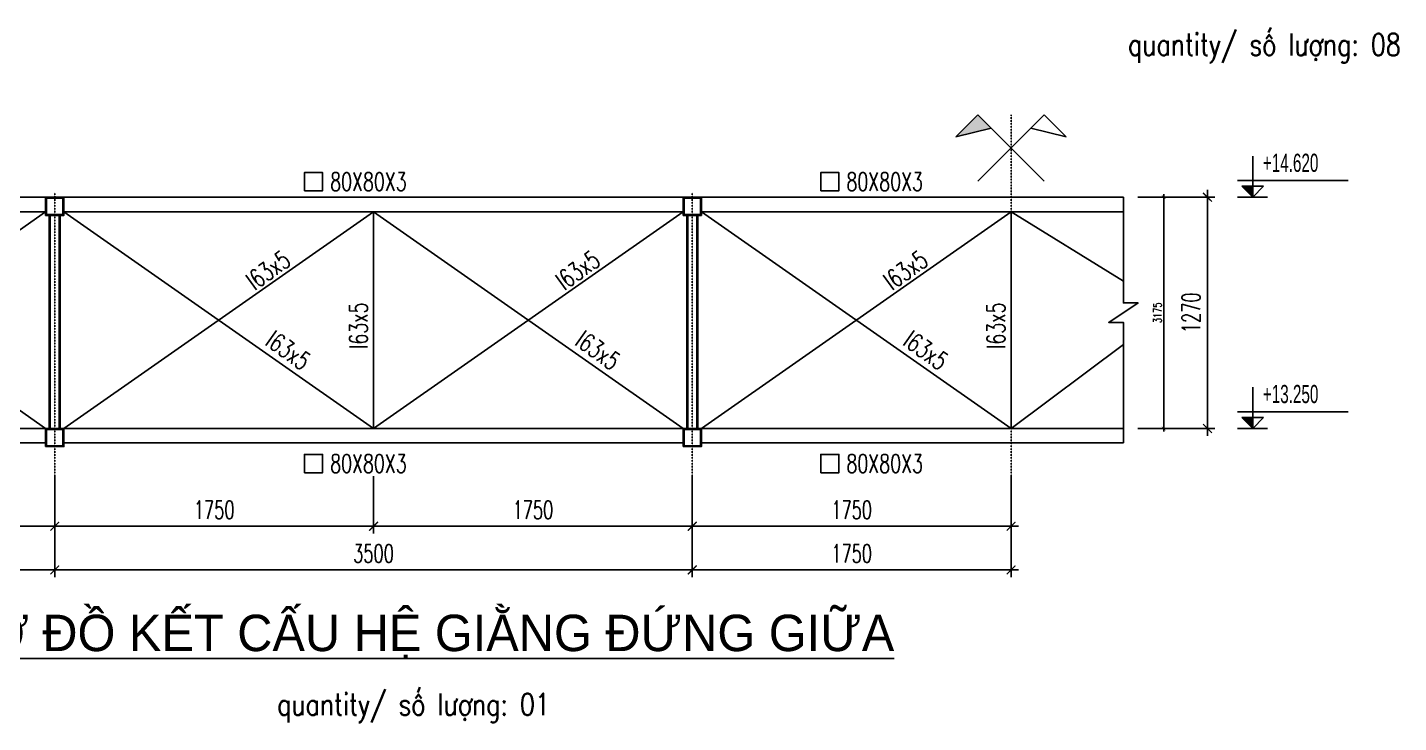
# Model space of a CAD drawing. Header units: millimetres. Extents: x -702765 to 835888, y -645289 to 262.
# Drawn here: x 602216 to 621035, y -605763 to -596217 of the extents above; entities that cross this region are included whole.
import ezdxf
from ezdxf.enums import TextEntityAlignment as Align

# ---------------------------------------------------------------- set-up
doc = ezdxf.new("R2010")
doc.units = ezdxf.units.MM
doc.header["$LTSCALE"] = 0.01
doc.linetypes.add('CENTER', pattern=[2, 1.25, -0.25, 0.25, -0.25])
doc.linetypes.add('CENTER2', pattern=[1.125, 0.75, -0.125, 0.125, -0.125])
doc.layers.add('0-Text', color=31, linetype='Continuous', lineweight=30)
for name, color, linetype in [('ccu11-Chidan', 9, 'Continuous'), ('ccu11-Manh', 8, 'Continuous'), ('ccu11-Tencaukien', 9, 'Continuous'), ('ccu11-Text', 31, 'Continuous'), ('ccu11-Thay', 7, 'Continuous'), ('ccu11-Thep', 4, 'Continuous'), ('ccu11-Truc', 13, 'CENTER2'), ('DIMS', 1, 'Continuous'), ('KC-Chidan', 9, 'Continuous')]:
    doc.layers.add(name, color=color, linetype=linetype)
doc.styles.add('2-5', font='romans.shx', dxfattribs={"width": 0.75, "bigfont": 'vns.shx'})
doc.styles.add('ARIAL', font='arial.ttf')
doc.styles.add('ccu11-dim', font='vnsimli.shx', dxfattribs={"width": 0.65, "bigfont": 'bigfont.shx'})
doc.styles.add('ccu11-VnAvH-B', font='VHAVANB.TTF')
doc.styles.add('ccu11-vnsimli', font='vnsimli.shx', dxfattribs={"bigfont": 'bigfont.shx'})
doc.styles.add('ccu11_vnsimli', font='vnsimli.shx', dxfattribs={"width": 0.8, "bigfont": 'vns.shx'})
doc.dimstyles.new('1-50 HP', dxfattribs={"dimscale": 50, "dimtxt": 2.2, "dimasz": 1, "dimexe": 0.8, "dimexo": 0, "dimgap": 0.6, "dimtad": 1, "dimdec": 0, "dimdsep": 46, "dimtxsty": '2-5', "dimblk": 'ARCHTICK', "dimcen": 2.5, "dimdle": 0.8, "dimclrd": 1, "dimclre": 1, "dimclrt": 2, "dimadec": 0, "dimazin": 0, "dimtfac": 1, "dimtdec": 0, "dimtmove": 2, "dimatfit": 3, "dimldrblk": 'ARCHTICK', "dimfxl": 0, "dimtolj": 1, "dimtzin": 0, "dimarcsym": 0})
doc.dimstyles.new('ccu11-100x2.5', dxfattribs={"dimscale": 100, "dimtxt": 2.5, "dimasz": 1.2, "dimexe": 1, "dimexo": 2, "dimgap": 1, "dimtad": 1, "dimdec": 0, "dimlfac": 0.4, "dimdsep": 46, "dimtxsty": 'ccu11-dim', "dimblk": 'ARCHTICK', "dimcen": -1, "dimdle": 1, "dimclrd": 256, "dimclre": 256, "dimclrt": 31, "dimadec": 0, "dimazin": 2, "dimtfac": 0.1, "dimtdec": 0, "dimtix": 1, "dimtmove": 0, "dimatfit": 0, "dimldrblk": 'ARCHTICK', "dimfxl": 0, "dimtvp": 0.833333, "dimtolj": 1, "dimtzin": 12, "dimarcsym": 0})

# ---------------------------------------------------------------- blocks, each defined once
blk = doc.blocks.new('_ArchTick')
at = {"color": 0, "linetype": 'ByBlock', "const_width": 0.15}
blk.add_lwpolyline([(-0.5, -0.5), (0.5, 0.5)], dxfattribs=at)
blk = doc.blocks.new('*D766')
at = {"layer": 'ccu11-Manh', "lineweight": -2}
for p, q in [((598216, -602379), (598216, -603167)), ((602591, -602379), (602591, -603167)), ((598116, -603067), (602691, -603067))]:
    blk.add_line(p, q, dxfattribs=at)
at = {"layer": 'Defpoints', "color": 0}
for p in [(598216, -602179), (602591, -602179), (602591, -603067)]:
    blk.add_point(p, dxfattribs=at)
at = {"layer": 'ccu11-Manh', "lineweight": -2, "xscale": 120, "yscale": 120, "zscale": 120, "rotation": 180}
blk.add_blockref('_ArchTick', (598216, -603067), dxfattribs=at)
at = {"layer": 'ccu11-Manh', "lineweight": -2, "xscale": 120, "yscale": 120, "zscale": 120}
blk.add_blockref('_ArchTick', (602591, -603067), dxfattribs=at)
at = {"layer": 'ccu11-Manh', "color": 31, "insert": (600404, -602842), "char_height": 250, "attachment_point": 5, "style": 'ccu11-dim'}
blk.add_mtext('\\A1;1750', dxfattribs=at)
blk = doc.blocks.new('*D767')
at = {"layer": 'ccu11-Manh', "lineweight": -2}
for p, q in [((602591, -602379), (602591, -603167)), ((606966, -602379), (606966, -603167)), ((602491, -603067), (607066, -603067))]:
    blk.add_line(p, q, dxfattribs=at)
at = {"layer": 'Defpoints', "color": 0}
for p in [(602591, -602179), (606966, -602179), (606966, -603067)]:
    blk.add_point(p, dxfattribs=at)
at = {"layer": 'ccu11-Manh', "lineweight": -2, "xscale": 120, "yscale": 120, "zscale": 120, "rotation": 180}
blk.add_blockref('_ArchTick', (602591, -603067), dxfattribs=at)
at = {"layer": 'ccu11-Manh', "lineweight": -2, "xscale": 120, "yscale": 120, "zscale": 120}
blk.add_blockref('_ArchTick', (606966, -603067), dxfattribs=at)
at = {"layer": 'ccu11-Manh', "color": 31, "insert": (604779, -602842), "char_height": 250, "attachment_point": 5, "style": 'ccu11-dim'}
blk.add_mtext('\\A1;1750', dxfattribs=at)
blk = doc.blocks.new('*D768')
at = {"layer": 'ccu11-Manh', "lineweight": -2}
for p, q in [((606966, -602379), (606966, -603167)), ((611341, -602379), (611341, -603167)), ((606866, -603067), (611441, -603067))]:
    blk.add_line(p, q, dxfattribs=at)
at = {"layer": 'Defpoints', "color": 0}
for p in [(606966, -602179), (611341, -602179), (611341, -603067)]:
    blk.add_point(p, dxfattribs=at)
at = {"layer": 'ccu11-Manh', "lineweight": -2, "xscale": 120, "yscale": 120, "zscale": 120, "rotation": 180}
blk.add_blockref('_ArchTick', (606966, -603067), dxfattribs=at)
at = {"layer": 'ccu11-Manh', "lineweight": -2, "xscale": 120, "yscale": 120, "zscale": 120}
blk.add_blockref('_ArchTick', (611341, -603067), dxfattribs=at)
at = {"layer": 'ccu11-Manh', "color": 31, "insert": (609154, -602842), "char_height": 250, "attachment_point": 5, "style": 'ccu11-dim'}
blk.add_mtext('\\A1;1750', dxfattribs=at)
blk = doc.blocks.new('*D769')
at = {"layer": 'ccu11-Manh', "lineweight": -2}
for p, q in [((611341, -602379), (611341, -603167)), ((615716, -602379), (615716, -603167)), ((611241, -603067), (615816, -603067))]:
    blk.add_line(p, q, dxfattribs=at)
at = {"layer": 'Defpoints', "color": 0}
for p in [(611341, -602179), (615716, -602179), (615716, -603067)]:
    blk.add_point(p, dxfattribs=at)
at = {"layer": 'ccu11-Manh', "lineweight": -2, "xscale": 120, "yscale": 120, "zscale": 120, "rotation": 180}
blk.add_blockref('_ArchTick', (611341, -603067), dxfattribs=at)
at = {"layer": 'ccu11-Manh', "lineweight": -2, "xscale": 120, "yscale": 120, "zscale": 120}
blk.add_blockref('_ArchTick', (615716, -603067), dxfattribs=at)
at = {"layer": 'ccu11-Manh', "color": 31, "insert": (613529, -602842), "char_height": 250, "attachment_point": 5, "style": 'ccu11-dim'}
blk.add_mtext('\\A1;1750', dxfattribs=at)
blk = doc.blocks.new('*D771')
at = {"layer": 'ccu11-Manh', "lineweight": -2}
for p, q in [((593841, -602629), (593841, -603767)), ((602591, -602629), (602591, -603767)), ((593741, -603667), (602691, -603667))]:
    blk.add_line(p, q, dxfattribs=at)
at = {"layer": 'Defpoints', "color": 0}
for p in [(593841, -602429), (602591, -602429), (602591, -603667)]:
    blk.add_point(p, dxfattribs=at)
at = {"layer": 'ccu11-Manh', "lineweight": -2, "xscale": 120, "yscale": 120, "zscale": 120, "rotation": 180}
blk.add_blockref('_ArchTick', (593841, -603667), dxfattribs=at)
at = {"layer": 'ccu11-Manh', "lineweight": -2, "xscale": 120, "yscale": 120, "zscale": 120}
blk.add_blockref('_ArchTick', (602591, -603667), dxfattribs=at)
at = {"layer": 'ccu11-Manh', "color": 31, "insert": (598216, -603442), "char_height": 250, "attachment_point": 5, "style": 'ccu11-dim'}
blk.add_mtext('\\A1;3500', dxfattribs=at)
blk = doc.blocks.new('*D772')
at = {"layer": 'ccu11-Manh', "lineweight": -2}
for p, q in [((602591, -602629), (602591, -603767)), ((611341, -602629), (611341, -603767)), ((602491, -603667), (611441, -603667))]:
    blk.add_line(p, q, dxfattribs=at)
at = {"layer": 'Defpoints', "color": 0}
for p in [(602591, -602429), (611341, -602429), (611341, -603667)]:
    blk.add_point(p, dxfattribs=at)
at = {"layer": 'ccu11-Manh', "lineweight": -2, "xscale": 120, "yscale": 120, "zscale": 120, "rotation": 180}
blk.add_blockref('_ArchTick', (602591, -603667), dxfattribs=at)
at = {"layer": 'ccu11-Manh', "lineweight": -2, "xscale": 120, "yscale": 120, "zscale": 120}
blk.add_blockref('_ArchTick', (611341, -603667), dxfattribs=at)
at = {"layer": 'ccu11-Manh', "color": 31, "insert": (606966, -603442), "char_height": 250, "attachment_point": 5, "style": 'ccu11-dim'}
blk.add_mtext('\\A1;3500', dxfattribs=at)
blk = doc.blocks.new('*D773')
at = {"layer": 'ccu11-Manh', "lineweight": -2}
for p, q in [((611341, -602629), (611341, -603767)), ((615716, -602629), (615716, -603767)), ((611241, -603667), (615816, -603667))]:
    blk.add_line(p, q, dxfattribs=at)
at = {"layer": 'Defpoints', "color": 0}
for p in [(611341, -602429), (615716, -602429), (615716, -603667)]:
    blk.add_point(p, dxfattribs=at)
at = {"layer": 'ccu11-Manh', "lineweight": -2, "xscale": 120, "yscale": 120, "zscale": 120, "rotation": 180}
blk.add_blockref('_ArchTick', (611341, -603667), dxfattribs=at)
at = {"layer": 'ccu11-Manh', "lineweight": -2, "xscale": 120, "yscale": 120, "zscale": 120}
blk.add_blockref('_ArchTick', (615716, -603667), dxfattribs=at)
at = {"layer": 'ccu11-Manh', "color": 31, "insert": (613529, -603442), "char_height": 250, "attachment_point": 5, "style": 'ccu11-dim'}
blk.add_mtext('\\A1;1750', dxfattribs=at)
blk = doc.blocks.new('ccu11-doixung')
at = {"layer": 'ccu11-Chidan', "ltscale": 10000}
blk.add_hatch(color=256, dxfattribs=at).paths.add_polyline_path([(-35.9, 84.3), (-59.7, 60.6), (-21.4, 69.8)])
at = {"layer": 'ccu11-Chidan'}
for p, q in [((-35.9, 84.3), (-59.7, 60.6)), ((-35.9, 84.3), (35.9, 12.5)), ((35.9, 84.3), (-35.9, 12.5)), ((35.9, 84.3), (59.7, 60.6)), ((-59.7, 60.6), (-21.4, 69.8)), ((59.7, 60.6), (21.4, 69.8))]:
    blk.add_line(p, q, dxfattribs=at)
at = {"layer": 'ccu11-Chidan', "color": 13, "linetype": 'CENTER', "ltscale": 0.2}
blk.add_line((0, 84.3), (0, 0), dxfattribs=at)
blk = doc.blocks.new('*D813')
at = {"layer": 'ccu11-Manh', "lineweight": -2}
for p, q in [((617457, -598549), (618512, -598549)), ((618412, -601824), (618412, -598449)), ((617457, -601724), (618512, -601724))]:
    blk.add_line(p, q, dxfattribs=at)
at = {"layer": 'Defpoints', "color": 0}
for p in [(617257, -598549), (618412, -598549), (617257, -601724)]:
    blk.add_point(p, dxfattribs=at)
at = {"layer": 'ccu11-Manh', "lineweight": -2, "xscale": 120, "yscale": 120, "zscale": 120}
for p, rotation in [((618412, -598549), 90), ((618412, -601724), 270)]:
    blk.add_blockref('_ArchTick', p, dxfattribs=dict(at, rotation=rotation))
at = {"layer": 'ccu11-Manh', "color": 31, "insert": (618187, -600136), "char_height": 250, "attachment_point": 5, "rotation": 90, "style": 'ccu11-dim'}
blk.add_mtext('\\A1;1270', dxfattribs=at)
blk = doc.blocks.new('*U680')
for p, q in [((165, 0), (165, 452)), ((0, 184), (1212, 184)), ((0, 0), (329, 0)), ((45, 120), (284, 120)), ((165, 0), (45, 120)), ((165, 0), (284, 120))]:
    blk.add_line(p, q)
at = {"color": 251}
blk.add_solid([(45, 120), (165, 120), (165, 0)], dxfattribs=at)
at = {"color": 31, "ltscale": 10, "style": 'ARIAL', "width": 0.6}
blk.add_attdef('CCD1', (276, 278), '', height=200, dxfattribs=at)
blk = doc.blocks.new('*D855')
at = {"layer": 'Defpoints', "color": 0}
for p in [(617611, -598549), (617611, -601724), (617811, -601724)]:
    blk.add_point(p, dxfattribs=at)
at = {"layer": 'DIMS', "color": 1, "lineweight": -2}
for p, q in [((617611, -598549), (617851, -598549)), ((617811, -598509), (617811, -601764)), ((617611, -601724), (617851, -601724))]:
    blk.add_line(p, q, dxfattribs=at)
at = {"layer": 'DIMS', "color": 1, "lineweight": -2, "xscale": 50, "yscale": 50, "zscale": 50}
for p, rotation in [((617811, -598549), 90), ((617811, -601724), 270)]:
    blk.add_blockref('_ArchTick', p, dxfattribs=dict(at, rotation=rotation))
at = {"layer": 'DIMS', "color": 2, "insert": (617726, -600136), "char_height": 110, "attachment_point": 5, "rotation": 90, "style": '2-5'}
blk.add_mtext('\\A1;3175', dxfattribs=at)

msp = doc.modelspace()

# ---------------------------------------------------------------- linework, layer by layer
at = {"layer": 'ccu11-Manh'}
msp.add_lwpolyline([(617257.5, -601923.7), (617257.5, -600268.8), (617056.1, -600268.8), (617458.8, -600000.3), (617257.5, -600000.3), (617257.5, -598548.7)], dxfattribs=at)
at = {"layer": 'ccu11-Thay'}
for p, q in [((585016, -598548.7), (617257.5, -598548.7)), ((593966, -598748.7), (602466, -598748.7)), ((598216, -601723.7), (602466, -598748.7)), ((598216, -598748.7), (602466, -601723.7)), ((602516, -598786.2), (602516, -601723.7)), ((602528.5, -598798.7), (602528.5, -601723.7)), ((602653.5, -598798.7), (602653.5, -601723.7)), ((602666, -598786.2), (602666, -601723.7)), ((602716, -598748.7), (611216, -598748.7)), ((602716, -598748.7), (606966, -601723.7)), ((602716, -601723.7), (606966, -598748.7)), ((606966, -601723.7), (611216, -598748.7)), ((606966, -598748.7), (611216, -601723.7)), ((606966, -598748.7), (606966, -601723.7)), ((611266, -598786.2), (611266, -601723.7)), ((611278.5, -598798.7), (611278.5, -601723.7)), ((611403.5, -598798.7), (611403.5, -601723.7)), ((611416, -598786.2), (611416, -601723.7)), ((611466, -598748.7), (617257.5, -598748.7)), ((611466, -598748.7), (615716, -601723.7)), ((611466, -601723.7), (615716, -598748.7)), ((615716, -598748.7), (617257.5, -599700.2)), ((615716, -598748.7), (615716, -601723.7)), ((615716, -601723.7), (617257.5, -600572.1)), ((585016, -601723.7), (617257.5, -601723.7)), ((593966, -601923.7), (602466, -601923.7)), ((602716, -601923.7), (611216, -601923.7)), ((611466, -601923.7), (617257.5, -601923.7))]:
    msp.add_line(p, q, dxfattribs=at)
for points in [[(602466, -598798.7), (602716, -598798.7), (602716, -598548.7), (602466, -598548.7)], [(602478.5, -598786.2), (602703.5, -598786.2), (602703.5, -598561.2), (602478.5, -598561.2)], [(611216, -598798.7), (611466, -598798.7), (611466, -598548.7), (611216, -598548.7)], [(611228.5, -598786.2), (611453.5, -598786.2), (611453.5, -598561.2), (611228.5, -598561.2)], [(602466, -601973.7), (602716, -601973.7), (602716, -601723.7), (602466, -601723.7)], [(602478.5, -601961.2), (602703.5, -601961.2), (602703.5, -601736.2), (602478.5, -601736.2)], [(611216, -601973.7), (611466, -601973.7), (611466, -601723.7), (611216, -601723.7)], [(611228.5, -601961.2), (611453.5, -601961.2), (611453.5, -601736.2), (611228.5, -601736.2)]]:
    msp.add_lwpolyline(points, close=True, dxfattribs=at)
at = {"layer": 'ccu11-Thep'}
for points in [[(606017.6, -598460.1), (606267.6, -598460.1), (606267.6, -598210.1), (606017.6, -598210.1)], [(613103.2, -598460.1), (613353.2, -598460.1), (613353.2, -598210.1), (613103.2, -598210.1)], [(606017.6, -602331.3), (606267.6, -602331.3), (606267.6, -602081.3), (606017.6, -602081.3)], [(613103.2, -602331.3), (613353.2, -602331.3), (613353.2, -602081.3), (613103.2, -602081.3)]]:
    msp.add_lwpolyline(points, close=True, dxfattribs=at)
at = {"layer": 'ccu11-Truc'}
for p, q in [((602591, -598489), (602591, -603766.8)), ((611341, -598489), (611341, -603375.7)), ((615716, -598489), (615716, -603766.8))]:
    msp.add_line(p, q, dxfattribs=at)

# ---------------------------------------------------------------- block references
at = {"layer": 'ccu11-Chidan', "ltscale": 10000, "xscale": 12.69999999989523, "yscale": 12.69999999989523, "zscale": 12.69999999989523}
msp.add_blockref('ccu11-doixung', (615716, -598489), dxfattribs=at)
at = {"layer": 'KC-Chidan', "xscale": 1.25, "yscale": 1.25, "zscale": 1.25}
for p, values in [((618825.9, -598548.7), {'CCD1': '+14.620'}), ((618825.9, -601723.7), {'CCD1': '+13.250'})]:
    msp.add_blockref('*U680', p, dxfattribs=at).add_auto_attribs(values)

# ---------------------------------------------------------------- texts
at = {"layer": '0-Text', "style": 'ccu11_vnsimli', "width": 0.7}
for p in [(606371.2, -598460.1), (613456.8, -598460.1), (606371.2, -602331.3), (613456.8, -602331.3)]:
    msp.add_text('80X80X3', height=250, rotation=0.00049, dxfattribs=at).set_placement(p)
at = {"layer": 'ccu11-Tencaukien', "color": 31, "style": 'ccu11-vnsimli', "width": 0.7}
for rotation, p in [(35.81387, (605334.9, -599838.6)), (35.81387, (609584.9, -599838.6)), (35.81387, (614084.9, -599838.6)), (90, (606885.6, -600633.2)), (90, (615635.6, -600633.2)), (324.18613, (605465, -600566.1)), (324.18613, (609715, -600566.1)), (324.18613, (614215, -600566.1))]:
    msp.add_text('l63x5', height=250, rotation=rotation, dxfattribs=at).set_placement(p)
at = {"layer": 'ccu11-Text', "style": 'ccu11-vnsimli', "width": 0.8}
for s, p in [('quantity/ sè l\xadîng: 08', (619193.5, -596602.8)), ('quantity/ sè l\xadîng: 01', (607515.6, -605663.1))]:
    msp.add_text(s, height=300, dxfattribs=at).set_placement(p, align=Align.CENTER)
at = {"layer": 'ccu11-Text', "style": 'ccu11-VnAvH-B'}
msp.add_text('%%us¬ ®å kÕt cÊu hÖ gi»ng ®øng gi÷a', height=500, dxfattribs=at).set_placement((607664.8, -604781.8), align=Align.CENTER)

# ---------------------------------------------------------------- dimensions: what is measured, and where the dimension line sits
at = {"layer": 'ccu11-Manh'}
dim = msp.add_linear_dim(base=(618411.6, -598548.7), p1=(617257.5, -601723.7), p2=(617257.5, -598548.7), angle=90, dimstyle='ccu11-100x2.5', dxfattribs=at)
dim.commit()
dim.dimension.update_dxf_attribs({"geometry": '*D813', "text_midpoint": (618186.6, -600136.2)})
for base, p1, p2, picture, middle in [((602591, -603066.8), (598216, -602179.1), (602591, -602179.1), '*D766', (600403.5, -602841.8)), ((606966, -603066.8), (602591, -602179.1), (606966, -602179.1), '*D767', (604778.5, -602841.8)), ((611341, -603066.8), (606966, -602179.1), (611341, -602179.1), '*D768', (609153.5, -602841.8)), ((615716, -603066.8), (611341, -602179.1), (615716, -602179.1), '*D769', (613528.5, -602841.8))]:
    dim = msp.add_linear_dim(base=base, p1=p1, p2=p2, dimstyle='ccu11-100x2.5', dxfattribs=at)
    dim.commit()
    dim.dimension.update_dxf_attribs({"geometry": picture, "text_midpoint": middle})
for base, p1, p2, picture, middle in [((602591, -603666.8), (593841, -602429.1), (602591, -602429.1), '*D771', (598216, -603666.8)), ((611341, -603666.8), (602591, -602429.1), (611341, -602429.1), '*D772', (606966, -603666.8)), ((615716, -603666.8), (611341, -602429.1), (615716, -602429.1), '*D773', (613528.5, -603666.8))]:
    dim = msp.add_linear_dim(base=base, p1=p1, p2=p2, dimstyle='ccu11-100x2.5', dxfattribs=at)
    dim.commit()
    dim.dimension.update_dxf_attribs({"geometry": picture, "text_midpoint": middle, "dimtype": 160})
at = {"layer": 'DIMS'}
dim = msp.add_linear_dim(base=(617811.5, -601723.7), p1=(617611.1, -598548.7), p2=(617611.1, -601723.7), angle=90, dimstyle='1-50 HP', override={"dimarcsym": 2}, dxfattribs=at)
dim.commit()
dim.dimension.update_dxf_attribs({"geometry": '*D855', "text_midpoint": (617726.5, -600136.2)})

doc.saveas('drawing.dxf')
